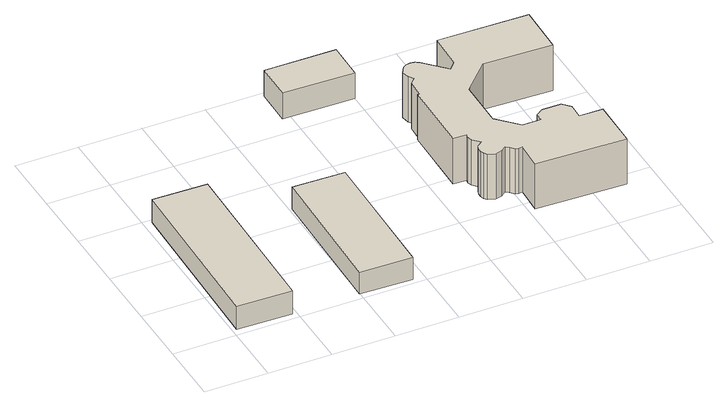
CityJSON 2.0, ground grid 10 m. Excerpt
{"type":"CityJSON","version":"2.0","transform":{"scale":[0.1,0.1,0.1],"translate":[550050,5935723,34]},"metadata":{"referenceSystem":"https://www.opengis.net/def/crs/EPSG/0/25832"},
"CityObjects":{
"building1":{"type":"Building","attributes":{"Gemeindeschluessel":"02200227","Geometrietyp2DReferenz":"3000","BezugspunktDach":"2000","function":"31001_3020","measuredHeight":3.94,"storeysAboveGround":1},"address":[{"country":"Germany","locality":"Hamburg","thoroughfareName":"Wittenbergener Weg","postcode":"22559"}],"geometry":[{"type":"Solid","lod":"1","boundaries":[[[[0,1,2,3]],[[4,5,6,7]],[[2,4,7,3]],[[1,5,4,2]],[[0,6,5,1]],[[3,7,6,0]]]]}]},
"building2":{"type":"Building","attributes":{"Gemeindeschluessel":"02200227","Geometrietyp2DReferenz":"3000","BezugspunktDach":"2000","function":"31001_3020","measuredHeight":3.8,"storeysAboveGround":1},"address":[{"country":"Germany","locality":"Hamburg","thoroughfareName":"Wittenbergener Weg","postcode":"22559"}],"geometry":[{"type":"Solid","lod":"1","boundaries":[[[[8,9,10,11]],[[12,13,14,15]],[[10,12,15,11]],[[9,13,12,10]],[[8,14,13,9]],[[11,15,14,8]]]]}]},
"building3":{"type":"Building","attributes":{"Gemeindeschluessel":"02200227","Geometrietyp2DReferenz":"3000","BezugspunktDach":"2000","function":"31001_2600","measuredHeight":6.01,"storeysAboveGround":1},"address":[{"country":"Germany","locality":"Hamburg","thoroughfareName":"Wittenbergener Weg","postcode":"22559"}],"geometry":[{"type":"Solid","lod":"1","boundaries":[[[[16,17,18,19]],[[20,21,22,23]],[[18,20,23,19]],[[17,21,20,18]],[[16,22,21,17]],[[19,23,22,16]]]]}]},
"building4":{"type":"Building","attributes":{"name":"Freiluftschule","Gemeindeschluessel":"02200227","Geometrietyp2DReferenz":"3000","BezugspunktDach":"2000","function":"31001_3020","measuredHeight":7.9,"storeysAboveGround":2},"address":[{"country":"Germany","locality":"Hamburg","thoroughfareNumber":"110","thoroughfareName":"Wittenbergener Weg","postcode":"22559"}],"geometry":[{"type":"Solid","lod":"1","boundaries":[[[[24,25,26,27,28,29,30,31,32,33,34,35,36,37,38,39,40,41,42,43,44,45,46,47,48,49,50,51,52,53,54,55,56,57,58,59,60,61,62,63,64,65,66,67,68,69]],[[70,71,72,73,74,75,76,77,78,79,80,81,82,83,84,85,86,87,88,89,90,91,92,93,94,95,96,97,98,99,100,101,102,103,104,105,106,107,108,109,110,111,112,113,114,115]],[[68,70,115,69]],[[67,71,70,68]],[[66,72,71,67]],[[65,73,72,66]],[[64,74,73,65]],[[63,75,74,64]],[[62,76,75,63]],[[61,77,76,62]],[[60,78,77,61]],[[59,79,78,60]],[[58,80,79,59]],[[57,81,80,58]],[[56,82,81,57]],[[55,83,82,56]],[[54,84,83,55]],[[53,85,84,54]],[[52,86,85,53]],[[51,87,86,52]],[[50,88,87,51]],[[49,89,88,50]],[[48,90,89,49]],[[47,91,90,48]],[[46,92,91,47]],[[45,93,92,46]],[[44,94,93,45]],[[43,95,94,44]],[[42,96,95,43]],[[41,97,96,42]],[[40,98,97,41]],[[39,99,98,40]],[[38,100,99,39]],[[37,101,100,38]],[[36,102,101,37]],[[35,103,102,36]],[[34,104,103,35]],[[33,105,104,34]],[[32,106,105,33]],[[31,107,106,32]],[[30,108,107,31]],[[29,109,108,30]],[[28,110,109,29]],[[27,111,110,28]],[[26,112,111,27]],[[25,113,112,26]],[[24,114,113,25]],[[69,115,114,24]]]]}]}
},
"vertices":[
[11,289,7],[97,287,7],[91,6,7],[4,8,7],[91,6,47],[97,287,47],[11,289,47],[4,8,47],
[200,228,9],[283,226,9],[278,2,9],[195,4,9],[278,2,47],[283,226,47],[200,228,47],[195,4,47],
[287,433,3],[288,493,3],[401,492,3],[400,431,3],[401,492,48],[288,493,48],[287,433,48],[400,431,48],
[464,160,5],[454,171,5],[452,178,5],[453,184,5],[432,185,5],[434,302,5],[437,301,5],[438,329,5],[447,338,5],[441,346,5],[439,358,5],[445,368,5],[451,372,5],[458,373,5],[465,372,5],[471,368,5],[503,335,5],[514,347,5],[516,405,5],[659,402,5],[657,322,5],[549,325,5],[504,280,5],[503,203,5],[534,171,5],[563,171,5],[563,183,5],[575,191,5],[605,191,5],[616,179,5],[615,155,5],[652,154,5],[651,76,5],[509,80,5],[511,124,5],[505,123,5],[500,124,5],[494,131,5],[489,135,5],[481,129,5],[470,126,5],[459,130,5],[455,135,5],[453,141,5],[454,148,5],[456,154,5],[454,148,84],[453,141,84],[455,135,84],[459,130,84],[470,126,84],[481,129,84],[489,135,84],[494,131,84],[500,124,84],[505,123,84],[511,124,84],[509,80,84],[651,76,84],[652,154,84],[615,155,84],[616,179,84],[605,191,84],[575,191,84],[563,183,84],[563,171,84],[534,171,84],[503,203,84],[504,280,84],[549,325,84],[657,322,84],[659,402,84],[516,405,84],[514,347,84],[503,335,84],[471,368,84],[465,372,84],[458,373,84],[451,372,84],[445,368,84],[439,358,84],[441,346,84],[447,338,84],[438,329,84],[437,301,84],[434,302,84],[432,185,84],[453,184,84],[452,178,84],[454,171,84],[464,160,84],[456,154,84]
]}
